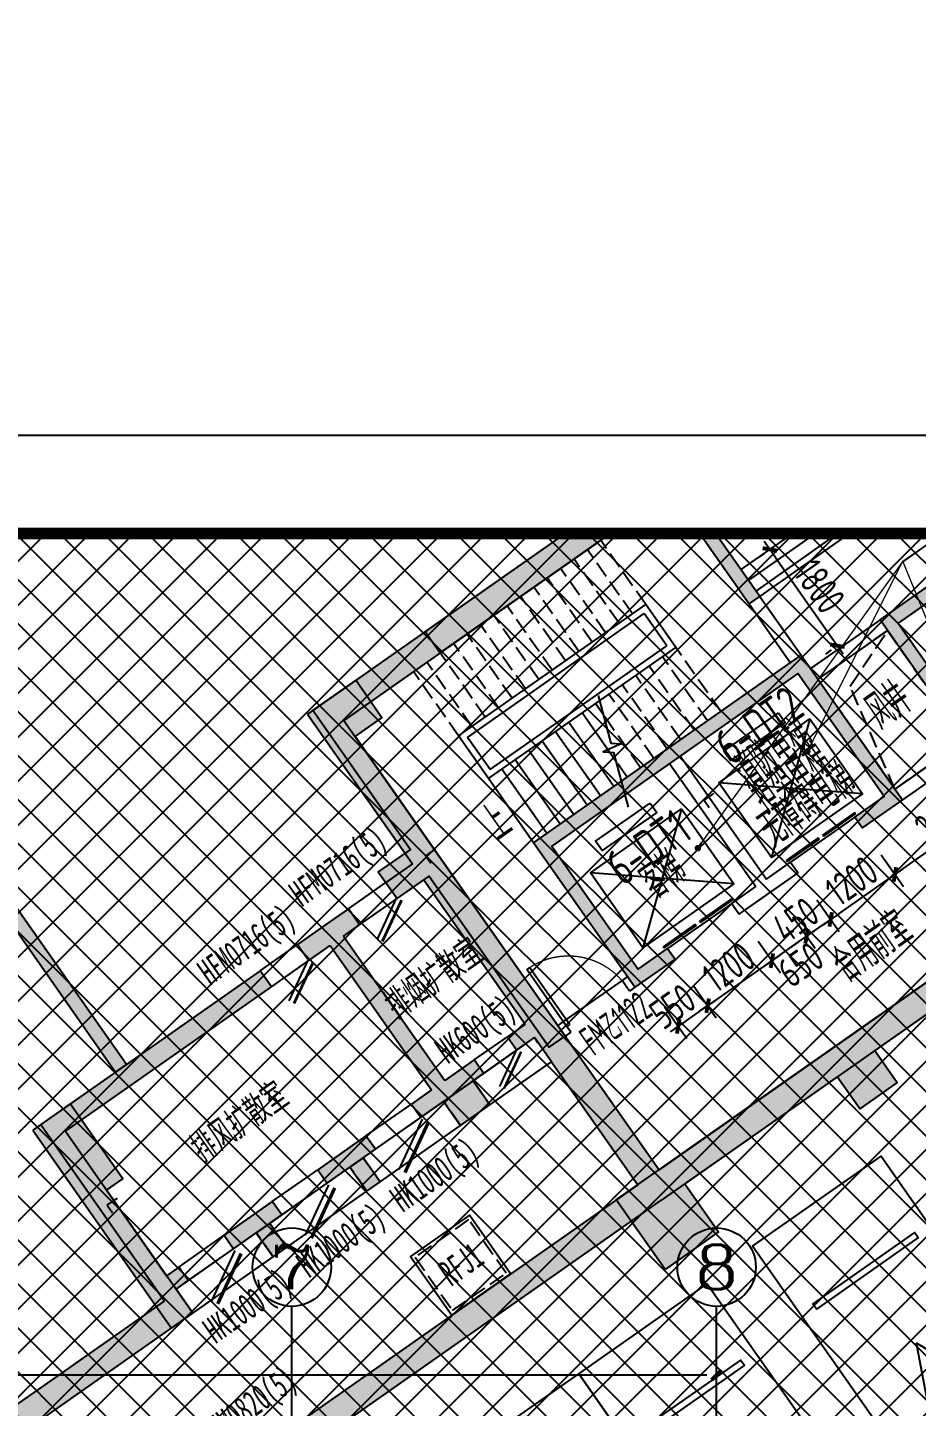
# Model space of a CAD drawing. Header units: millimetres. Extents: x 12325263 to 13848842, y -1463133 to 573208.
# Drawn here: x 12593753 to 12607354, y -1047318 to -1026216 of the extents above; entities that cross this region are included whole.
import ezdxf
from ezdxf.enums import TextEntityAlignment as Align
from ezdxf.xclip import XClip

# ---------------------------------------------------------------- set-up
doc = ezdxf.new("R2010")
doc.units = ezdxf.units.MM
doc.header["$LTSCALE"] = 1000
doc.header["$XCLIPFRAME"] = 0
for name, pattern in [('-2F平面$0$__DASH', [0.35, 0.25, -0.1]), ('-2F平面$0$DASH', [0.35, 0.25, -0.1]), ('DASH', [0.35, 0.25, -0.1])]:
    doc.linetypes.add(name, pattern=pattern)
for name, color, linetype in [('-2F平面$0$DIM_ELEV', 3, 'Continuous'), ('-2F平面$0$DRWD-DOOR', 2, 'Continuous'), ('-2F平面$0$PARTS-CAR公寓', 240, 'Continuous'), ('-2F平面$0$PARTS-STAIR', 2, 'Continuous'), ('-2F平面$0$PUB-TEXT', 7, 'Continuous'), ('-2F平面$0$WALL-SHATCH', 8, 'Continuous'), ('56号楼地下室墙柱$0$0q-柱0', 3, 'Continuous'), ('56号楼地下室墙柱$0$0q-柱填充', 5, 'Continuous'), ('A-WALL-PATT', 8, 'Continuous'), ('A_WALL(防火墙)', 151, 'Continuous'), ('AXIS', 3, 'Continuous'), ('AXIS_TEXT', 7, 'Continuous'), ('DIM-PUB-4', 3, 'Continuous'), ('DRWD-F-TEXT', 142, 'Continuous'), ('PARTS-HOLE', 3, 'Continuous'), ('PUB_HATCH', 8, 'Continuous'), ('TITLIN1', 7, 'Continuous'), ('WALL', 5, 'Continuous'), ('人防墙', 6, 'Continuous'), ('人防门', 60, 'Continuous'), ('人防门编号', 73, 'Continuous'), ('人防集水井', 62, 'Continuous'), ('地下室柱网$0$1-0w-XR引用', 8, 'Continuous')]:
    doc.layers.add(name, color=color, linetype=linetype)
doc.layers.add('56号楼地下室墙柱$0$9', color=1, linetype='Continuous', plot=False)
doc.layers.add('人防文字', color=3, linetype='Continuous', lineweight=15)
doc.styles.add('-2F平面$0$hztxt', font='gbenor.shx', dxfattribs={"width": 0.7, "bigfont": 'gbcbig.shx'})
doc.styles.add('-2F平面$0$Standard', font='simplex.shx', dxfattribs={"bigfont": 'gbcbig.shx'})
doc.styles.add('_TCH_AXIS', font='COMPLEX', dxfattribs={"bigfont": 'GBCBIG'})
doc.styles.add('_TCH_DIM_T3', font='SIMPLEX.shx', dxfattribs={"width": 0.705882, "bigfont": 'GBCBIG.shx'})
doc.styles.add('ACHT', font='simhei.ttf')
doc.styles.add('COMPLEX', font='COMPLEX')
doc.styles.get("Standard").update_dxf_attribs({"font": 'gbenor.shx', "bigfont": 'gbcbig.shx'})
doc.styles.add('TITXC', font='simhei.ttf')
doc.styles.add('TITXV', font='', dxfattribs={"width": 0.7})
doc.styles.add('YQ_DIM', font='SUPEROS.SHX', dxfattribs={"width": 0.8, "bigfont": 'HZDX.SHX'})
doc.styles.add('标注宋体', font='', dxfattribs={"width": 0.6})
doc.styles.get('TITXV').set_extended_font_data('SimSun')
doc.styles.get('标注宋体').set_extended_font_data('NSimSun')
doc.dimstyles.new('-2F平面$0$STANDARD', dxfattribs={"dimscale": 100, "dimtxt": 3.5, "dimasz": 1, "dimexe": 2.5, "dimexo": 3, "dimgap": 1.5, "dimtad": 1, "dimdec": 0, "dimzin": 0, "dimdsep": 46, "dimtxsty": '-2F平面$0$Standard', "dimblk": 'adgshg13--2F平面$0$_ArchTick', "dimcen": 0.09, "dimadec": 0, "dimazin": 0, "dimtfac": 1, "dimtdec": 0, "dimtix": 1, "dimtmove": 2, "dimatfit": 3, "dimfxl": 1, "dimtolj": 1, "dimtzin": 0, "dimarcsym": 0})
doc.dimstyles.new('_TCH_ARCH&&150', dxfattribs={"dimtxt": 446.25, "dimasz": 150, "dimexe": 375, "dimexo": 450, "dimgap": 189.375, "dimtad": 1, "dimdec": 0, "dimzin": 0, "dimdsep": 46, "dimtxsty": '_TCH_DIM_T3', "dimblk": 'asdggshdfhsg_ArchTick', "dimcen": 0.09, "dimclrt": 7, "dimazin": 2, "dimtfac": 1, "dimtdec": 0, "dimtix": 1, "dimtmove": 2, "dimatfit": 3, "dimfxl": 1, "dimtolj": 1, "dimtzin": 0, "dimarcsym": 0})
doc.dimstyles.new('yq150', dxfattribs={"dimscale": 150, "dimtxt": 3, "dimasz": 1, "dimexe": 1.5, "dimexo": 2, "dimgap": 0.5, "dimtad": 1, "dimdec": 0, "dimdsep": 46, "dimtxsty": 'YQ_DIM', "dimblk": 'adgshgYQTICK', "dimcen": 0, "dimclrd": 256, "dimclre": 256, "dimclrt": 7, "dimadec": 1, "dimazin": 2, "dimtfac": 1, "dimtdec": 0, "dimtix": 1, "dimtmove": 2, "dimatfit": 2, "dimfxl": 1, "dimtolj": 1, "dimtzin": 0, "dimarcsym": 0})

# ---------------------------------------------------------------- blocks, each defined once
blk = doc.blocks.new('横向图框_A0')
at = {"layer": 'TITLIN1'}
blk.add_lwpolyline([(0, 0), (1189, 0), (1189, 841), (0, 841)], close=True, dxfattribs=at)
at = {"layer": 'TITLIN1', "const_width": 1.2}
blk.add_lwpolyline([(25, 10), (1179, 10), (1179, 831), (25, 831)], close=True, dxfattribs=at)
blk.add_lwpolyline([(25, 10), (1179, 10), (1179, 831), (25, 831)], close=True, dxfattribs=at)
at = {"style": 'TITXV', "width": 0.8}
for tag, p in [('暖通', (3.13, 781)), ('智能化', (9.38, 781)), ('给排水', (15.63, 705)), ('建筑', (3.13, 705)), ('电气', (21.88, 705)), ('结构', (9.38, 705))]:
    blk.add_attdef(tag, text='', height=2.5, rotation=90, dxfattribs=at).set_placement(p, align=Align.MIDDLE_CENTER)
for tag, height, style, p in [('总工程师', 3, 'ACHT', (1143.11, 210.3)), ('审定', 3, 'ACHT', (1143.11, 202.3)), ('审核', 3, 'ACHT', (1143.11, 194.3)), ('设计总负责人1', 3, 'ACHT', (1143.11, 186.3)), ('设计总负责人2', 3, 'ACHT', (1143.11, 178.3)), ('设计总负责人3', 3, 'ACHT', (1143.11, 170.3)), ('专业负责人1', 3, 'ACHT', (1143.11, 162.3)), ('专业负责人2', 3, 'ACHT', (1143.11, 154.3)), ('专业负责人3', 3, 'ACHT', (1143.11, 146.3)), ('校核1', 3, 'ACHT', (1143.11, 138.3)), ('校核2', 3, 'ACHT', (1143.11, 130.3)), ('设计1', 3, 'ACHT', (1143.11, 122.3)), ('设计2', 3, 'ACHT', (1143.11, 114.3)), ('工程编号', 3, 'TITXC', (1142.31, 74.79)), ('专业', 3, 'TITXC', (1170.43, 74.79)), ('设计阶段', 3, 'TITXC', (1155.54, 67.78)), ('图号', 5, 'TITXC', (1140.34, 32.75)), ('出图日期', 3, 'ACHT', (1144.35, 24.29))]:
    blk.add_attdef(tag, text='', height=height, dxfattribs=dict(style=style)).set_placement(p, align=Align.MIDDLE_CENTER)
at = {"style": 'TITXC', "flags": 1}
for tag, height, p in [('建设单位', 3, (1149.82, 102.29)), ('工程名称', 3, (1149.82, 86.29)), ('图纸名称', 5, (1149.82, 51.04))]:
    blk.add_attdef(tag, text='', height=height, dxfattribs=at).set_placement(p, align=Align.MIDDLE_CENTER)
at = {"style": 'ACHT', "width": 0.8}
for tag, p in [('版本号', (1172.76, 32.79)), ('序号', (1172.76, 24.29))]:
    blk.add_attdef(tag, text='', height=3, dxfattribs=at).set_placement(p, align=Align.MIDDLE_CENTER)
blk = doc.blocks.new('*U20')
blk.add_blockref('横向图框_A0', (0, 0))
blk = doc.blocks.new('A$C15443CC7')
at = {"xscale": 150, "yscale": 150, "zscale": 150}
blk.add_blockref('*U20', (0, 0), dxfattribs=at)
blk = doc.blocks.new('asdgafgfasdfagfagasdgagadfgsdhgdRFJ1')
at = {"layer": '人防集水井'}
blk.add_lwpolyline([(-50, -1050), (1050, -1050), (1050, 50), (-50, 50)], close=True, dxfattribs=at)
at = {"layer": '人防集水井', "linetype": 'DASH'}
blk.add_lwpolyline([(0, -1000), (1000, -1000), (1000, 0), (0, 0)], close=True, dxfattribs=at)
at = {"layer": '人防集水井', "style": '标注宋体', "width": 0.6}
blk.add_text('RFJ1', height=400, dxfattribs=at).set_placement((186, -691))
blk = doc.blocks.new('asdgafgfasdfagfagasdgagadfgsdhgd$DorLib2D$00000190')
at = {"color": 0}
blk.add_line((-0.5, 0.187), (0.366, 0.687), dxfattribs=at)
at = {"color": 0, "const_width": 0.0625}
blk.add_lwpolyline([(-0.562, 0.296), (0.304, 0.796)], dxfattribs=at)
blk = doc.blocks.new('asdgafgf20230228-rf2')
at = {"layer": 'PUB_HATCH'}
for points in [[(35004, 88108), (34832, 88150), (26440, 82265), (26997, 82167), (35184, 87909)], [(42854, 82865), (42627, 82869), (31820, 75290), (31719, 75056), (31845, 74819), (42980, 82627)], [(26997, 82167), (26440, 82265), (28047, 79972), (28243, 79926), (28461, 80079)], [(28243, 79926), (28220, 79727), (29770, 77516), (29946, 77497), (30155, 77664), (28461, 80079)], [(23667, 76901), (21657, 79766), (21494, 79651), (23503, 76786)], [(28047, 79972), (27638, 79685), (27810, 79440), (28220, 79727), (28243, 79926)], [(26991, 78866), (27237, 79038), (27065, 79283), (26737, 79054), (26839, 78880)], [(26737, 79054), (26287, 78738), (26459, 78492), (26787, 78722), (26839, 78880)], [(26839, 78880), (26787, 78722), (28337, 76511), (28494, 76520), (28542, 76655), (26991, 78866)], [(22734, 75880), (25886, 78090), (25714, 78336), (22357, 75982)], [(29946, 77497), (29913, 77312), (30166, 77183), (30413, 77296), (30155, 77664)], [(29770, 77516), (29500, 77327), (29643, 77122), (29913, 77312), (29946, 77497)], [(29913, 77312), (30172, 76943), (30166, 77183)], [(30166, 77183), (30172, 76943), (31492, 75060), (31719, 75056), (31820, 75290), (30413, 77296)], [(28603, 76393), (29136, 76766), (28992, 76971), (28542, 76655), (28494, 76520)], [(28780, 75967), (29230, 76283), (28972, 76651), (28522, 76335)], [(28337, 76511), (28030, 76296), (28174, 76091), (28603, 76393), (28494, 76520)], [(22734, 75880), (22357, 75982), (24137, 73444), (24283, 73526), (24284, 73669)], [(26741, 75087), (27478, 75603), (27334, 75808), (26597, 75291)], [(27347, 74962), (27552, 75106), (27293, 75474), (27089, 75331)], [(31492, 75060), (25352, 70754), (25581, 70426), (31845, 74819), (31719, 75056)], [(25308, 74082), (26045, 74599), (25901, 74803), (25164, 74287)], [(25914, 73957), (26119, 74101), (25861, 74469), (25656, 74326)], [(24428, 73465), (24612, 73594), (24468, 73798), (24284, 73669), (24283, 73526)], [(24283, 73526), (24137, 73444), (24252, 73280), (24428, 73261), (24428, 73465)], [(24604, 73039), (24686, 73096), (24428, 73465), (24428, 73261)], [(18668, 69100), (18856, 69007), (24604, 73039), (24428, 73261), (24252, 73280), (18626, 69335)]]:
    blk.add_hatch(color=256, dxfattribs=at).paths.add_polyline_path(points)
at = {"layer": '人防墙'}
for p, q in [((34832, 88150), (26440, 82265)), ((35184, 87909), (26997, 82167)), ((42627, 82869), (31820, 75290)), ((42980, 82627), (31845, 74819)), ((26440, 82265), (28047, 79972)), ((26997, 82167), (28461, 80079)), ((28461, 80079), (30155, 77664)), ((23667, 76901), (21657, 79766)), ((28047, 79972), (27638, 79685)), ((21494, 79651), (23503, 76786)), ((27638, 79685), (27810, 79440)), ((27810, 79440), (28220, 79727)), ((28220, 79727), (29770, 77516)), ((27065, 79283), (26737, 79054)), ((27237, 79038), (27065, 79283)), ((26737, 79054), (26287, 78738)), ((26991, 78866), (27237, 79038)), ((26287, 78738), (26459, 78492)), ((26459, 78492), (26787, 78722)), ((26787, 78722), (28337, 76511)), ((26991, 78866), (28542, 76655)), ((25714, 78336), (22357, 75982)), ((25886, 78090), (25714, 78336)), ((22734, 75880), (25886, 78090)), ((30155, 77664), (30413, 77296)), ((29770, 77516), (29500, 77327)), ((29500, 77327), (29643, 77122)), ((29643, 77122), (29913, 77312)), ((29913, 77312), (29913, 77312)), ((30172, 76943), (29913, 77312)), ((30413, 77296), (31820, 75290)), ((23503, 76786), (23667, 76901)), ((28992, 76971), (28542, 76655)), ((29136, 76766), (28992, 76971)), ((30172, 76943), (31492, 75060)), ((28972, 76651), (28522, 76335)), ((28603, 76393), (29136, 76766)), ((29230, 76283), (28972, 76651)), ((28337, 76511), (28030, 76296)), ((28174, 76091), (28603, 76393)), ((28030, 76296), (28174, 76091)), ((28522, 76335), (28780, 75967)), ((28780, 75967), (29230, 76283)), ((22357, 75982), (24137, 73444)), ((22734, 75880), (24284, 73669)), ((27334, 75808), (26597, 75291)), ((27478, 75603), (27334, 75808)), ((26741, 75087), (27478, 75603)), ((27293, 75474), (27089, 75331)), ((27552, 75106), (27293, 75474)), ((26597, 75291), (26741, 75087)), ((27089, 75331), (27347, 74962)), ((31492, 75060), (25352, 70754)), ((27347, 74962), (27552, 75106)), ((25901, 74803), (25164, 74287)), ((25581, 70426), (31845, 74819)), ((26045, 74599), (25901, 74803)), ((25308, 74082), (26045, 74599)), ((25164, 74287), (25308, 74082)), ((25861, 74469), (25656, 74326)), ((25656, 74326), (25914, 73957)), ((26119, 74101), (25861, 74469)), ((25914, 73957), (26119, 74101)), ((24468, 73798), (24284, 73669)), ((24612, 73594), (24468, 73798)), ((24137, 73444), (24252, 73280)), ((24428, 73465), (24612, 73594)), ((24428, 73465), (24428, 73465)), ((24686, 73096), (24428, 73465)), ((18626, 69335), (24252, 73280)), ((18856, 69007), (24604, 73039)), ((24604, 73039), (24686, 73096))]:
    blk.add_line(p, q, dxfattribs=at)
at = {"layer": '人防门'}
for p, q in [((27065, 79283, 0), (27638, 79685, 0)), ((27237, 79038, 0), (27810, 79440, 0)), ((25714, 78336, 0), (26287, 78738, 0)), ((25886, 78090, 0), (26459, 78492, 0)), ((28972, 76651, 0), (29913, 77312, 0)), ((28992, 76971, 0), (29500, 77327, 0)), ((29136, 76766, 0), (29643, 77122, 0)), ((29230, 76283, 0), (30172, 76943, 0)), ((27293, 75474, 0), (28522, 76335, 0)), ((27334, 75808, 0), (28030, 76296, 0)), ((27478, 75603, 0), (28174, 76091, 0)), ((27552, 75106, 0), (28780, 75967, 0)), ((25861, 74469, 0), (27089, 75331, 0)), ((25901, 74803, 0), (26597, 75291, 0)), ((26045, 74599, 0), (26741, 75087, 0)), ((26119, 74101, 0), (27347, 74962, 0)), ((24428, 73465, 0), (25656, 74326, 0)), ((24468, 73798, 0), (25164, 74287, 0)), ((24612, 73594, 0), (25308, 74082, 0)), ((24686, 73096, 0), (25914, 73957, 0))]:
    blk.add_line(p, q, dxfattribs=at)
at = {"layer": '人防门', "linetype": 'DASH'}
for p, q in [((30172, 76943), (29913, 77312)), ((28972, 76651), (29230, 76283)), ((28780, 75967), (28522, 76335)), ((27293, 75474), (27552, 75106)), ((27347, 74962), (27089, 75331)), ((25914, 73957), (25656, 74326)), ((25861, 74469), (26119, 74101)), ((24428, 73465), (24686, 73096))]:
    blk.add_line(p, q, dxfattribs=at)
at = {"layer": '人防门'}
for p, xscale, yscale, zscale, rotation in [((27438, 79362), -700, -700, 300, 35.04124924609454), ((26087, 78414), -700, -700, 300, 35.04124924786888), ((29318, 77046), -620, -620, 250, 35.04124924889948), ((27754, 75950), -850, -850, 250, 35.04124925529058), ((26321, 74945), -850, -850, 250, 35.04124925529058), ((24888, 73940), -850, -850, 250, 35.04124925529058)]:
    blk.add_blockref('asdgafgfasdfagfagasdgagadfgsdhgd$DorLib2D$00000190', p, dxfattribs=dict(at, xscale=xscale, yscale=yscale, zscale=zscale, rotation=rotation))
at = {"layer": '人防集水井', "rotation": 35.04124926394832}
blk.add_blockref('asdgafgfasdfagfagasdgagadfgsdhgdRFJ1', (28085, 73953, 0), dxfattribs=at)
at = {"layer": '人防文字', "style": '标注宋体', "width": 0.6}
for s, p in [('排烟扩散室', (27802, 77598, 0)), ('排风扩散室', (24834, 75402, 0))]:
    blk.add_text(s, height=400, rotation=35.0413, dxfattribs=at).set_placement(p)
at = {"layer": '人防门编号', "style": '标注宋体', "width": 0.6}
for s, p in [('HFM0716(5)', (26349, 79303, 0)), ('HFM0716(5)', (24948, 78101, 0)), ('HK600(5)', (28585, 76901, 0)), ('HK1000(5)', (27895, 74629, 0)), ('HK1000(5)', (26462, 73624, 0)), ('HK1000(5)', (25030, 72619, 0)), ('HFM0820(5)', (24973, 71041, 0))]:
    blk.add_text(s, height=400, rotation=35.0412, dxfattribs=at).set_placement(p)
blk = doc.blocks.new('adgshg13--2F平面$0$A$C7F010FC0')
at = {"layer": '-2F平面$0$WALL-SHATCH'}
h = blk.add_hatch(color=256, dxfattribs=at)
h.dxf.hatch_style = 1
h.paths.add_polyline_path([(-60384, -16881), (-763, 197), (12588, -13153), (12588, -157996), (-162965, -188820), (-171262, -180523), (-171262, -31311), (-150707, -10756), (-131860, -7981), (-99162, -7981), (-99162, -4981), (-76620, -4981), (-70108, -16881)], flags=16)
h.paths.add_polyline_path([(-60091, -16381), (-647, 647), (12988, -12988), (12988, -158332), (-163101, -189250), (-171662, -180689), (-171662, -31145), (-150778, -10261), (-131897, -7481), (-99562, -7481), (-99562, -4581), (-76366, -4581), (-69908, -16381)])
blk = doc.blocks.new('adgshg13--2F平面$0$$DORLIB2D$00000127')
at = {"color": 0}
for points in [[(-0.533, 0.795), (-0.533, 0.69)], [(-0.033, 0.795), (-0.533, 0.795)], [(-0.033, 0.795), (-0.033, 0.69)], [(0.533, 0.795), (0.033, 0.795)], [(0.033, 0.795), (0.033, 0.69)], [(0.533, 0.795), (0.533, 0.69)], [(-0.033, 0.69), (-0.533, 0.69)], [(0.533, 0.69), (0.033, 0.69)], [(0.5, 0.5), (-0.5, 0.5)]]:
    blk.add_lwpolyline(points, dxfattribs=at)
blk = doc.blocks.new('adgshg13--2F平面$0$$DorLib2D$00000001')
at = {"linetype": 'ByBlock'}
for p, q in [((0.45, 0.975), (0.5, 0.975)), ((0.45, 0), (0.45, 0.975)), ((0.5, 0), (0.5, 0.975)), ((0.5, 0), (0.45, 0))]:
    blk.add_line(p, q, dxfattribs=at)
at = {"linetype": 'ByBlock', "lineweight": 13}
blk.add_arc((0.475, 0), 0.975, 91.4693, 180, dxfattribs=at)
blk = doc.blocks.new('adgshg13--2F平面$0$_ArchTick')
at = {"color": 0, "linetype": 'ByBlock', "const_width": 0.4}
blk.add_lwpolyline([(-0.5, -0.5), (0.5, 0.5)], dxfattribs=at)
blk = doc.blocks.new('adgshg13--2F平面$0$_Dot')
at = {"color": 0, "linetype": 'ByBlock', "lineweight": -2}
blk.add_line((-0.5, 0), (-1, 0), dxfattribs=at)
at = {"color": 0, "linetype": 'ByBlock', "const_width": 0.5}
blk.add_lwpolyline([(-0.25, 0, 1), (0.25, 0, 1)], format="xyb", close=True, dxfattribs=at)
blk = doc.blocks.new('adgshgYQTICK')
blk.add_line((-1, 0), (1, 0))
at = {"const_width": 0.4}
blk.add_lwpolyline([(0.53, 0.53), (-0.53, -0.53)], dxfattribs=at)
blk = doc.blocks.new('*D1134')
at = {"layer": 'Defpoints', "color": 0, "transparency": 16777216}
for p in [(546198, 158222), (547339, 156817), (547471, 156949)]:
    blk.add_point(p, dxfattribs=at)
at = {"layer": 'DIM-PUB-4', "lineweight": -2, "transparency": 16777216}
for p, q in [((545986, 158009), (545907, 157931)), ((546172, 157984), (547233, 156923)), ((547258, 156737), (547180, 156658))]:
    blk.add_line(p, q, dxfattribs=at)
at = {"layer": 'DIM-PUB-4', "lineweight": -2, "transparency": 16777216, "xscale": 150, "yscale": 150, "zscale": 150}
for p, rotation in [((546066, 158090), 134.9999999952049), ((547339, 156817), 314.9999999952049)]:
    blk.add_blockref('adgshgYQTICK', p, dxfattribs=dict(at, rotation=rotation))
at = {"layer": 'DIM-PUB-4', "color": 7, "transparency": 16777216, "insert": (546915, 157666), "char_height": 450, "attachment_point": 5, "rotation": 315, "style": 'YQ_DIM'}
blk.add_mtext('\\A1;1800', dxfattribs=at)
blk = doc.blocks.new('*D1135')
at = {"layer": 'Defpoints', "color": 0, "transparency": 16777216}
for p in [(545865, 151519), (545476, 151130), (546336, 151048)]:
    blk.add_point(p, dxfattribs=at)
at = {"layer": 'DIM-PUB-4', "lineweight": -2, "transparency": 16777216}
for p, q in [((546077, 151307), (546495, 150888)), ((545688, 150918), (546106, 150500)), ((546053, 150765), (546230, 150941))]:
    blk.add_line(p, q, dxfattribs=at)
at = {"layer": 'DIM-PUB-4', "lineweight": -2, "transparency": 16777216, "xscale": 150, "yscale": 150, "zscale": 150}
for p, rotation in [((546336, 151048), 44.99999997331352), ((545947, 150659), 224.9999999733135)]:
    blk.add_blockref('adgshgYQTICK', p, dxfattribs=dict(at, rotation=rotation))
at = {"layer": 'DIM-PUB-4', "color": 7, "transparency": 16777216, "insert": (545809, 150945), "char_height": 450, "attachment_point": 5, "rotation": 45, "style": 'YQ_DIM'}
blk.add_mtext('\\A1;550', dxfattribs=at)
blk = doc.blocks.new('*D1136')
at = {"layer": 'Defpoints', "color": 0, "transparency": 16777216}
for p in [(546713, 152368), (547185, 151896), (545865, 151519)]:
    blk.add_point(p, dxfattribs=at)
at = {"layer": 'DIM-PUB-4', "lineweight": -2, "transparency": 16777216}
for p, q in [((546925, 152155), (547344, 151737)), ((546442, 151154), (547079, 151790)), ((546077, 151307), (546495, 150888))]:
    blk.add_line(p, q, dxfattribs=at)
at = {"layer": 'DIM-PUB-4', "lineweight": -2, "transparency": 16777216, "xscale": 150, "yscale": 150, "zscale": 150}
for p, rotation in [((547185, 151896), 44.99999999620324), ((546336, 151048), 224.9999999962032)]:
    blk.add_blockref('adgshgYQTICK', p, dxfattribs=dict(at, rotation=rotation))
at = {"layer": 'DIM-PUB-4', "color": 7, "transparency": 16777216, "insert": (546548, 151684), "char_height": 450, "attachment_point": 5, "rotation": 45, "style": 'YQ_DIM'}
blk.add_mtext('\\A1;1200', dxfattribs=at)
blk = doc.blocks.new('*D1137')
at = {"layer": 'Defpoints', "color": 0, "transparency": 16777216}
for p in [(547173, 152827), (546713, 152368), (547644, 152356)]:
    blk.add_point(p, dxfattribs=at)
at = {"layer": 'DIM-PUB-4', "lineweight": -2, "transparency": 16777216}
for p, q in [((547385, 152615), (547803, 152197)), ((546925, 152155), (547344, 151737)), ((547291, 152002), (547538, 152250))]:
    blk.add_line(p, q, dxfattribs=at)
at = {"layer": 'DIM-PUB-4', "lineweight": -2, "transparency": 16777216, "xscale": 150, "yscale": 150, "zscale": 150}
for p, rotation in [((547644, 152356), 44.99999999225047), ((547185, 151896), 224.9999999922505)]:
    blk.add_blockref('adgshgYQTICK', p, dxfattribs=dict(at, rotation=rotation))
at = {"layer": 'DIM-PUB-4', "color": 7, "transparency": 16777216, "insert": (547627, 151914), "char_height": 450, "attachment_point": 5, "rotation": 45, "style": 'YQ_DIM'}
blk.add_mtext('\\A1;650', dxfattribs=at)
blk = doc.blocks.new('*D1138')
at = {"layer": 'Defpoints', "color": 0, "transparency": 16777216}
for p in [(548340, 153994), (548811, 153522), (547491, 153145)]:
    blk.add_point(p, dxfattribs=at)
at = {"layer": 'DIM-PUB-4', "lineweight": -2, "transparency": 16777216}
for p, q in [((548552, 153782), (548970, 153363)), ((548069, 152780), (548705, 153416)), ((547703, 152933), (548122, 152515))]:
    blk.add_line(p, q, dxfattribs=at)
at = {"layer": 'DIM-PUB-4', "lineweight": -2, "transparency": 16777216, "xscale": 150, "yscale": 150, "zscale": 150}
for p, rotation in [((548811, 153522), 45.0000000116497), ((547962, 152674), 225.0000000116497)]:
    blk.add_blockref('adgshgYQTICK', p, dxfattribs=dict(at, rotation=rotation))
at = {"layer": 'DIM-PUB-4', "color": 7, "transparency": 16777216, "insert": (548175, 153310), "char_height": 450, "attachment_point": 5, "rotation": 45, "style": 'YQ_DIM'}
blk.add_mtext('\\A1;1200', dxfattribs=at)
blk = doc.blocks.new('*D1139')
at = {"layer": 'Defpoints', "color": 0, "transparency": 16777216}
for p in [(549895, 155549), (550367, 155078), (548340, 153994)]:
    blk.add_point(p, dxfattribs=at)
at = {"layer": 'DIM-PUB-4', "lineweight": -2, "transparency": 16777216}
for p, q in [((550107, 155337), (550526, 154919)), ((548917, 153628), (550261, 154972)), ((548552, 153782), (548970, 153363))]:
    blk.add_line(p, q, dxfattribs=at)
at = {"layer": 'DIM-PUB-4', "lineweight": -2, "transparency": 16777216, "xscale": 150, "yscale": 150, "zscale": 150}
for p, rotation in [((550367, 155078), 44.99999999985422), ((548811, 153522), 224.9999999998542)]:
    blk.add_blockref('adgshgYQTICK', p, dxfattribs=dict(at, rotation=rotation))
at = {"layer": 'DIM-PUB-4', "color": 7, "transparency": 16777216, "insert": (549377, 154512), "char_height": 450, "attachment_point": 5, "rotation": 45, "style": 'YQ_DIM'}
blk.add_mtext('\\A1;2200', dxfattribs=at)
blk = doc.blocks.new('*D1156')
at = {"layer": 'Defpoints', "color": 0, "transparency": 16777216}
for p in [(547491, 153145), (547173, 152827), (547962, 152674)]:
    blk.add_point(p, dxfattribs=at)
at = {"layer": 'DIM-PUB-4', "lineweight": -2, "transparency": 16777216}
for p, q in [((547703, 152933), (548122, 152515)), ((548069, 152780), (548175, 152886)), ((547385, 152615), (547803, 152197)), ((547644, 152356), (547962, 152674)), ((547538, 152250), (547432, 152144))]:
    blk.add_line(p, q, dxfattribs=at)
at = {"layer": 'DIM-PUB-4', "lineweight": -2, "transparency": 16777216, "xscale": 150, "yscale": 150, "zscale": 150}
for p, rotation in [((547962, 152674), 225.0000000020752), ((547644, 152356), 45.00000000207523)]:
    blk.add_blockref('adgshgYQTICK', p, dxfattribs=dict(at, rotation=rotation))
at = {"layer": 'DIM-PUB-4', "color": 7, "transparency": 16777216, "insert": (547435, 152571), "char_height": 450, "attachment_point": 5, "rotation": 45, "style": 'YQ_DIM'}
blk.add_mtext('\\A1;450', dxfattribs=at)
blk = doc.blocks.new('adgshg2qbj-gycw-bj-13--2F平面$0$CAR-4')
for q in [(-1200, -5300), (1200, -5300)]:
    blk.add_line((0, -2650), q)
blk.add_lwpolyline([(-1200, 0), (1200, 0), (1200, -5300), (-1200, -5300)], close=True)
at = {"extrusion": (-0.000447791, -3.39713e-15, 1), "elevation": -1}
blk.add_lwpolyline([(-950, -1350), (950, -1350), (950, -1250), (-950, -1250)], close=True, dxfattribs=at)
blk = doc.blocks.new('adgshg56号楼地下室墙柱')
at = {"layer": '56号楼地下室墙柱$0$0q-柱填充'}
h = blk.add_hatch(color=256, dxfattribs=at)
h.dxf.hatch_style = 1
h.paths.add_polyline_path([(-1000, 3800), (-1800, 3800), (-1800, 1200), (-2400, 1200), (-2400, 700), (-1800, 700), (-1800, -2500), (-1500, -2500), (-1500, 3100), (-1000, 3100)])
h = blk.add_hatch(color=256, dxfattribs=at)
h.dxf.hatch_style = 1
h.paths.add_polyline_path([(300, 3800), (300, 3400), (4600, 3400), (4600, 1300), (4800, 1300), (4800, 3400), (8550, 3400), (8550, 2650), (9850, 2650), (9850, 3800)])
h = blk.add_hatch(color=256, dxfattribs=at)
h.dxf.hatch_style = 1
h.paths.add_polyline_path([(-9000, 1000), (-9000, -2700), (-8600, -2700), (-8600, -400), (-8300, -400), (-8300, 1000)])
h = blk.add_hatch(color=256, dxfattribs=at)
h.dxf.hatch_style = 1
h.paths.add_polyline_path([(550, -2500), (-200, -2500), (-200, 200), (4800, 200), (4800, -2500), (4050, -2500), (4050, -2300), (4600, -2300), (4600, 0), (0, 0), (0, -2300), (550, -2300)])
h = blk.add_hatch(color=256, dxfattribs=at)
h.dxf.hatch_style = 1
h.paths.add_polyline_path([(7250, -2500), (6100, -2500), (6100, -50), (7400, -50), (7400, -250), (6300, -250), (6300, -2300), (7250, -2300)])
h = blk.add_hatch(color=256, dxfattribs=at)
h.dxf.hatch_style = 1
h.paths.add_polyline_path([(-2300, -6300), (-2300, -5000), (9050, -5000), (9050, -4550), (9550, -4550), (9550, -5000), (11350, -5000), (11350, -5400), (2250, -5400), (2250, -6000), (1550, -6000), (1550, -5400), (-1300, -5400), (-1300, -6300)])
at = {"layer": '56号楼地下室墙柱$0$0q-柱0'}
for points in [[(-1000, 3800), (-1800, 3800), (-1800, 1200), (-2400, 1200), (-2400, 700), (-1800, 700), (-1800, -2500), (-1500, -2500), (-1500, 3100), (-1000, 3100)], [(300, 3800), (300, 3400), (4600, 3400), (4600, 1300), (4800, 1300), (4800, 3400), (8550, 3400), (8550, 2650), (9850, 2650), (9850, 3800)], [(-9000, 1000), (-9000, -2700), (-8600, -2700), (-8600, -400), (-8300, -400), (-8300, 1000)], [(550, -2500), (-200, -2500), (-200, 200), (4800, 200), (4800, -2500), (4050, -2500), (4050, -2300), (4600, -2300), (4600, 0), (0, 0), (0, -2300), (550, -2300)], [(7250, -2500), (6100, -2500), (6100, -50), (7400, -50), (7400, -250), (6300, -250), (6300, -2300), (7250, -2300)], [(-2300, -6300), (-2300, -5000), (9050, -5000), (9050, -4550), (9550, -4550), (9550, -5000), (11350, -5000), (11350, -5400), (2250, -5400), (2250, -6000), (1550, -6000), (1550, -5400), (-1300, -5400), (-1300, -6300)]]:
    blk.add_lwpolyline(points, close=True, dxfattribs=at)
at = {"layer": '56号楼地下室墙柱$0$9'}
for p, q in [((-1665, 985), (-1665, 845)), ((-1665, 985), (-1475, 985)), ((-8725, -595), (-8725, -735)), ((-8725, -595), (-8535, -595)), ((2310, -765), (2310, -900)), ((2310, -765), (2495, -765))]:
    blk.add_line(p, q, dxfattribs=at)
blk = doc.blocks.new('_AXISO')
blk.add_circle((0, 0), 0.5)
at = {"layer": 'AXIS_TEXT', "style": 'COMPLEX', "width": 1.041667}
blk.add_attdef('A', text='', height=0.56, dxfattribs=at).set_placement((-0.25, -0.28), (0.25, -0.28), align=Align.FIT)
blk = doc.blocks.new('asdggshdfhsg_ArchTick')
at = {"color": 0, "linetype": 'ByBlock', "const_width": 0.4}
blk.add_lwpolyline([(-0.5, -0.5), (0.5, 0.5)], dxfattribs=at)
blk = doc.blocks.new('*D5248')
at = {"layer": 'AXIS', "color": 0, "lineweight": -2, "transparency": 16777216}
for p, q in [((12424867, 1082540), (12424867, 1085415)), ((12470867, 1082540), (12470867, 1085415)), ((12425017, 1085040), (12470717, 1085040))]:
    blk.add_line(p, q, dxfattribs=at)
at = {"layer": 'Defpoints', "color": 0, "transparency": 16777216}
for p in [(12470867, 1085040), (12424867, 1082090), (12470867, 1082090)]:
    blk.add_point(p, dxfattribs=at)
at = {"layer": 'AXIS', "color": 0, "lineweight": -2, "transparency": 16777216, "xscale": 150, "yscale": 150, "zscale": 150, "rotation": 180}
blk.add_blockref('asdggshdfhsg_ArchTick', (12424867, 1085040), dxfattribs=at)
at = {"layer": 'AXIS', "color": 0, "lineweight": -2, "transparency": 16777216, "xscale": 150, "yscale": 150, "zscale": 150}
blk.add_blockref('asdggshdfhsg_ArchTick', (12470867, 1085040), dxfattribs=at)
at = {"layer": 'AXIS', "color": 7, "transparency": 16777216, "insert": (12447867, 1085452), "char_height": 446.2, "attachment_point": 5, "style": '_TCH_DIM_T3'}
blk.add_mtext('\\A1;46000', dxfattribs=at)
blk = doc.blocks.new('adgshg13--2F平面$0$J-集水井-2F')
at = {"layer": '-2F平面$0$DIM_ELEV'}
for points in [[(168788, 149124), (171115, 153979), (171983, 154856)], [(170182, 150874), (171119, 153991), (171983, 154856)], [(172111, 152413), (171119, 153991), (171983, 154856)]]:
    blk.add_leader(points, dimstyle='-2F平面$0$STANDARD', override={"dimscale": 1, "dimtxt": 6000, "dimasz": 100, "dimtad": 0, "dimldrblk": 'adgshg13--2F平面$0$_Dot', "dimlwd": 20}, dxfattribs=at)
blk = doc.blocks.new('A$C2A3E77E8')
at = {"layer": '-2F平面$0$PARTS-STAIR', "linetype": 'DASH'}
for p, q in [((544341.7, 156931.1), (543493.1, 157779.6)), ((543988.1, 156577.6), (543139.6, 157426.1)), ((544164.9, 156754.3), (543316.3, 157602.9)), ((543811.3, 156400.8), (542962.8, 157249.3)), ((543634.5, 156224), (542786, 157072.5)), ((543457.8, 156047.2), (542609.2, 156895.8)), ((543281, 155870.5), (542432.5, 156719)), ((542927.4, 155516.9), (542078.9, 156365.4)), ((543104.2, 155693.7), (542255.7, 156542.2)), ((545755.9, 155516.9), (544907.3, 156365.4)), ((542750.7, 155340.1), (541902.1, 156188.7)), ((545579.1, 155340.1), (544730.6, 156188.7)), ((542573.9, 155163.4), (541725.4, 156011.9)), ((545402.3, 155163.4), (544553.8, 156011.9)), ((542397.1, 154986.6), (541548.6, 155835.1)), ((545225.5, 154986.6), (544377, 155835.1)), ((542220.3, 154809.8), (541371.8, 155658.3)), ((545048.8, 154809.8), (544200.2, 155658.3)), ((542043.6, 154633), (541195, 155481.6)), ((544872, 154633), (544023.5, 155481.6)), ((541866.8, 154456.2), (541018.3, 155304.8)), ((544695.2, 154456.2), (543992, 155159.5)), ((544518.4, 154279.5), (544300.9, 154497))]:
    blk.add_line(p, q, dxfattribs=at)
at = {"layer": '-2F平面$0$PARTS-STAIR'}
for p, q in [((547117, 155640.6), (546904.8, 153448.6)), ((544300.9, 154497), (543669.9, 155128)), ((543992, 155159.5), (543846.7, 155304.8)), ((544341.7, 154102.7), (543493.1, 154951.2)), ((544164.9, 153925.9), (543316.4, 154774.4)), ((543988.1, 153749.1), (543139.6, 154597.7)), ((548106.9, 154650.6), (545914.9, 154438.6)), ((543811.3, 153572.4), (542962.8, 154420.9)), ((543457.8, 153218.8), (542609.2, 154067.3)), ((543634.6, 153395.6), (542786, 154244.1)), ((543281, 153042), (542432.5, 153890.6)), ((545420, 153943.6), (545207.7, 151751.6)), ((546409.8, 152953.6), (544217.8, 152741.6)), ((544978, 151203.6), (544200.2, 150425.7))]:
    blk.add_line(p, q, dxfattribs=at)
for points in [[(546629.1, 155647.7), (546752.8, 155524), (546031.6, 154802.8), (545907.8, 154926.5), (546629.1, 155647.7)], [(543863.2, 155435.5), (544182.7, 154750.5), (544339.8, 154768.6), (544089, 154596.5), (544246.1, 154614.5), (544612.3, 153829.2)], [(544932, 153950.7), (545055.8, 153826.9), (544334.5, 153105.7), (544210.8, 153229.5), (544932, 153950.7)]]:
    blk.add_lwpolyline(points, dxfattribs=at)
for points in [[(547117, 155640.6), (548106.9, 154650.6), (546904.8, 153448.6), (545914.9, 154438.6)], [(545420, 153943.6), (546409.8, 152953.6), (545207.7, 151751.6), (544217.8, 152741.6)]]:
    blk.add_lwpolyline(points, close=True, dxfattribs=at)
blk.add_lwpolyline([(543959.8, 154569.4, 0, 100, 0), (543677, 154286.5, 0, 0, 0), (542856.7, 153466.3, 0, 0, 0)], format="xyseb", dxfattribs=at)
at = {"layer": 'PARTS-HOLE', "linetype": '-2F平面$0$DASH'}
blk.add_lwpolyline([(547134.7, 156259.4), (548054, 157178.6), (549503.5, 155729), (548584.3, 154809.8)], close=True, dxfattribs=at)
blk.add_lwpolyline([(548584.3, 154809.8), (547635.9, 156239.4), (548054, 157178.6)], dxfattribs=at)
at = {"layer": 'WALL'}
for p, q in [((546356.9, 159370.6), (547205.4, 158522.1)), ((545685.2, 157708.9), (546710.5, 158734.2)), ((545826.6, 157567.5), (546851.9, 158592.8)), ((546038.7, 157355.4), (547205.4, 158522.1)), ((546851.9, 158592.8), (546993.3, 158451.4)), ((545968, 157426.1), (546993.3, 158451.4)), ((545897.3, 157214), (546675.1, 156436.1)), ((546038.7, 157355.4), (546816.5, 156577.6)), ((547912.5, 157320), (546993.3, 156400.8)), ((548054, 157178.6), (547134.7, 156259.4)), ((541866.8, 154456.2), (544341.7, 156931.1)), ((542008.2, 154456.2), (544341.7, 156789.7)), ((544907.3, 156365.4), (544341.7, 156931.1)), ((544765.9, 156365.4), (544341.7, 156789.7)), ((542432.5, 153890.6), (544907.3, 156365.4)), ((542432.5, 154032), (544765.9, 156365.4)), ((549503.5, 155729), (548584.3, 154809.8)), ((549645, 155587.6), (548725.7, 154668.4)), ((545260.9, 154739.1), (546887.2, 153112.7)), ((545119.5, 154597.7), (546745.8, 152971.3)), ((542432.5, 153890.6), (541866.8, 154456.2)), ((542432.5, 154032), (542008.2, 154456.2)), ((546887.2, 153112.7), (547205.4, 153430.9)), ((547205.4, 153430.9), (547346.9, 153289.5)), ((546569, 152511.7), (547346.9, 153289.5)), ((546427.6, 152653.1), (546745.8, 152971.3)), ((546427.6, 152653.1), (546569, 152511.7)), ((545119.5, 151062.1), (544978, 151203.6)), ((545048.8, 151274.3), (544978.1, 151203.6)), ((545190.2, 151132.8), (545119.5, 151062.1)), ((544200.2, 150425.7), (544129.5, 150355)), ((544341.7, 150284.3), (544200.2, 150425.7)), ((544341.7, 150284.3), (544270.9, 150213.6))]:
    blk.add_line(p, q, dxfattribs=at)
at = {"layer": '-2F平面$0$DRWD-DOOR', "color": 2, "xscale": -1100, "yscale": 1100, "zscale": -999.9999999999998, "rotation": 45.00000113223535}
blk.add_blockref('adgshg13--2F平面$0$$DorLib2D$00000001', (544659.8, 150743.9), dxfattribs=at)
at = {"layer": '-2F平面$0$PARTS-CAR公寓'}
for p, rotation in [((548498.9, 148389.8), 44.99999998589666), ((546215.5, 146006.3), 45.00001469647304), ((544518.4, 144309.3), 45.00001469647304)]:
    blk.add_blockref('adgshg2qbj-gycw-bj-13--2F平面$0$CAR-4', p, dxfattribs=dict(at, rotation=rotation))
at = {"layer": '-2F平面$0$PARTS-STAIR', "color": 2, "xscale": 1200.000000000001, "yscale": 200.0000000000006, "zscale": 1200.000000000001, "rotation": 45.00000321926931}
for p in [(547700.4, 153784.5), (546074.1, 152158.1)]:
    blk.add_blockref('adgshg13--2F平面$0$$DORLIB2D$00000127', p, dxfattribs=at)
at = {"linetype": '-2F平面$0$__DASH'}
blk.add_blockref('adgshg13--2F平面$0$J-集水井-2F', (376983, 4271.8), dxfattribs=at)
at = {"layer": 'WALL', "color": 1}
blk.add_blockref('adgshg13--2F平面$0$A$C7F010FC0', (561507.9, 205483.1), dxfattribs=at)
at = {"layer": '地下室柱网$0$1-0w-XR引用', "rotation": 45.00000001821384}
blk.add_blockref('adgshg56号楼地下室墙柱', (543563.8, 153042), dxfattribs=at)
at = {"layer": '-2F平面$0$PUB-TEXT', "color": 7, "style": '-2F平面$0$hztxt', "width": 0.8}
for s, rotation, p in [('风井', 45, (548233.7, 155644.4)), ('6-DT2', 45, (546064.9, 154719)), ('消防电梯', 45, (546390.7, 154389.2)), ('担架电梯', 45, (546734.5, 154060.5)), ('无障碍电梯', 45, (546928.6, 153590.1)), ('6-DT1', 45, (544741.9, 152611.9)), ('上', 44.99998, (542749.9, 152952)), ('客梯', 45, (545282.3, 152488.1)), ('合用前室', 44.99999, (548396.1, 151737))]:
    blk.add_text(s, height=550, rotation=rotation, dxfattribs=at).set_placement(p)
at = {"layer": 'DRWD-F-TEXT', "width": 0.6}
blk.add_text('FM乙1122', height=450, rotation=45.00001, dxfattribs=at).set_placement((544755, 149978.1))
at = {"layer": 'DIM-PUB-4'}
for base, p1, p2, angle, picture, middle in [((547338.8, 156817), (546197.8, 158221.6), (547470.6, 156948.8), 315, '*D1134', (546914.5, 157665.5)), ((550366.7, 155078), (548339.6, 153993.8), (549895.2, 155549.5), 45, '*D1139', (549376.7, 154512.4)), ((548811, 153522.4), (547491.1, 153145.3), (548339.6, 153993.8), 45, '*D1138', (548174.6, 153310.3)), ((547962.5, 152673.9), (547172.9, 152827.1), (547491.1, 153145.3), 45, '*D1156', (547435.4, 152571.1)), ((547644.3, 152355.7), (546713.2, 152367.5), (547172.9, 152827.1), 45, '*D1137', (547626.6, 151913.7)), ((547184.7, 151896.1), (545864.7, 151519), (546713.2, 152367.5), 45, '*D1136', (546548.3, 151683.9)), ((546336.1, 151047.5), (545475.8, 151130.1), (545864.7, 151519), 45, '*D1135', (545809.1, 150944.7))]:
    dim = blk.add_linear_dim(base=base, p1=p1, p2=p2, angle=angle, dimstyle='yq150', dxfattribs=at)
    dim.commit()
    dim.dimension.update_dxf_attribs({"geometry": picture, "text_midpoint": middle, "dimtype": 129})
blk = doc.blocks.new('qlzw')
at = {"layer": 'AXIS'}
for p, q in [((12464366.8, 1082089.8), (12464366.8, 1086089.8)), ((12470866.8, 1082089.8), (12470866.8, 1086089.8))]:
    blk.add_line(p, q, dxfattribs=at)
ref = blk.add_blockref('_AXISO', (12464366.8, 1086689.8), dxfattribs=dict(at, xscale=1200, yscale=1200, zscale=1200))
ref.add_attrib('A', '7', dxfattribs={"layer": 'AXIS_TEXT', "height": 678.8, "style": '_TCH_AXIS', "width": 1.5}).set_placement((12464027.4, 1086350.3), (12464706.2, 1086350.3), align=Align.FIT)
ref = blk.add_blockref('_AXISO', (12470866.8, 1086689.8), dxfattribs=dict(at, xscale=1200, yscale=1200, zscale=1200))
ref.add_attrib('A', '8', dxfattribs={"layer": 'AXIS_TEXT', "height": 678.8, "style": '_TCH_AXIS', "width": 1.5}).set_placement((12470527.4, 1086350.3), (12471206.2, 1086350.3), align=Align.FIT)
dim = blk.add_aligned_dim(p1=(12424866.8, 1082089.8), p2=(12470866.8, 1082089.8), distance=2950, dimstyle='_TCH_ARCH&&150', dxfattribs=at)
dim.commit()
dim.dimension.update_dxf_attribs({"geometry": '*D5248', "text_midpoint": (12447866.8, 1085452.3)})

msp = doc.modelspace()

# ---------------------------------------------------------------- hatches: boundary and pattern name
at = {"layer": 'A-WALL-PATT'}
h = msp.add_hatch(dxfattribs=at)
h.set_pattern_fill('ANSI37', color=252, scale=300)
h.set_pattern_definition([(45, (0, 0), (-336.759605, 336.759605), []), (135, (0, 0), (-336.759605, -336.759605), [])])
h.paths.add_polyline_path([(12564696.8, -1148386.8), (12504241.6, -1148387), (12504241.6, -1033958), (12634041.3, -1033958), (12627844.5, -1069250.3), (12616665.5, -1067287.4), (12616902.5, -1065937.9), (12610631.1, -1064836.8), (12604673.6, -1064836.8), (12597896.8, -1064836.8), (12597896.8, -1060786.8), (12593492.1, -1060786.8), (12590496.8, -1060786.8), (12590496.8, -1069586.9), (12575796.8, -1069586.9), (12575796.8, -1059986.8), (12574896.8, -1059986.8), (12574896.8, -1057336.8), (12570296.8, -1057336.8), (12570296.8, -1055286.8), (12568296.8, -1055286.8), (12568296.8, -1060086.8), (12564596.6, -1060086.8), (12564596.6, -1069486.8), (12564696.9, -1069486.8), (12564696.8, -1097986.8), (12567296.8, -1097986.8), (12567296.8, -1105536.8), (12565696.8, -1105536.8), (12565696.8, -1113036.8), (12564696.8, -1113036.8)])

# ---------------------------------------------------------------- linework, layer by layer
at = {"layer": 'A-WALL-PATT', "color": 252}
msp.add_lwpolyline([(12504241.6, -1033958), (12634041.3, -1033958), (12627844.5, -1069250.3), (12616665.5, -1067287.4), (12616902.5, -1065937.9), (12610631.1, -1064836.8), (12604673.6, -1064836.8), (12597896.8, -1064836.8), (12597896.8, -1060786.8), (12593492.1, -1060786.8), (12590496.8, -1060786.8), (12590496.8, -1069586.9), (12575796.8, -1069586.9), (12575796.8, -1059986.8), (12574896.8, -1059986.8), (12574896.8, -1057336.8), (12570296.8, -1057336.8), (12570296.8, -1055286.8), (12568296.8, -1055286.8), (12568296.8, -1060086.8), (12564596.6, -1060086.8), (12564596.6, -1069486.8), (12564696.9, -1069486.8), (12564696.8, -1097986.8)], dxfattribs=at)

# ---------------------------------------------------------------- block references
msp.add_blockref('A$C15443CC7', (12470491.6, -1158608))
ref = msp.add_blockref('A$C2A3E77E8', (12039933.3, -1095474.8), dxfattribs=dict(rotation=350.0412492537527))
XClip(ref).set_block_clipping_path([(574517.6328491271, 127502.2367430634), (563167.6328490991, 127502.2228846755), (563167.6311767455, 128872.3654828509), (556800.2987149898, 128872.35771109), (544257.8770271596, 126670.0996581088), (543557.4714692105, 130659.0804795903), (536268.9804626536, 129379.331731239), (537790.8662453052, 120711.8038626132), (523312.3703787625, 118169.6006707186), (521652.1357429288, 127625.0713569671), (520765.6618171427, 127469.4202569119), (520307.3778515682, 130079.4678951118), (515776.700237589, 129283.9687092729), (515422.1926091146, 131303.0932199814), (513452.2958014049, 130957.2097736297), (514282.4182554409, 126229.4878651481), (510637.9919826575, 125589.577113275), (512263.534631284, 116331.1783077423), (512362.3527807724, 116348.529120174), (517291.1072248165, 88278.0145814414), (519851.8954271879, 88727.6234641299), (522454.6248882134, 73904.4148362107), (519893.7906026859, 73454.7686835658), (526007.3042119928, 38637.452739819), (480033.7029030509, 30565.0258553012), (466439.1866319198, 28317.0522398334), (446673.6220214516, 140886.9888556413), (578014.3726615645, 163948.422490485), (584117.7942495663, 129187.8787387202)])
at = {"layer": 'A_WALL(防火墙)'}
msp.add_blockref('qlzw', (133430, -2131876.5), dxfattribs=at)
at = {"layer": '人防墙'}
ref = msp.add_blockref('asdgafgf20230228-rf2', (12571596.8, -1118986.7), dxfattribs=at)
XClip(ref).set_block_clipping_path([(-67355.290652331, -38121.2847742999), (65994.7093476802, 85028.7152257001)])

doc.saveas('drawing.dxf')
